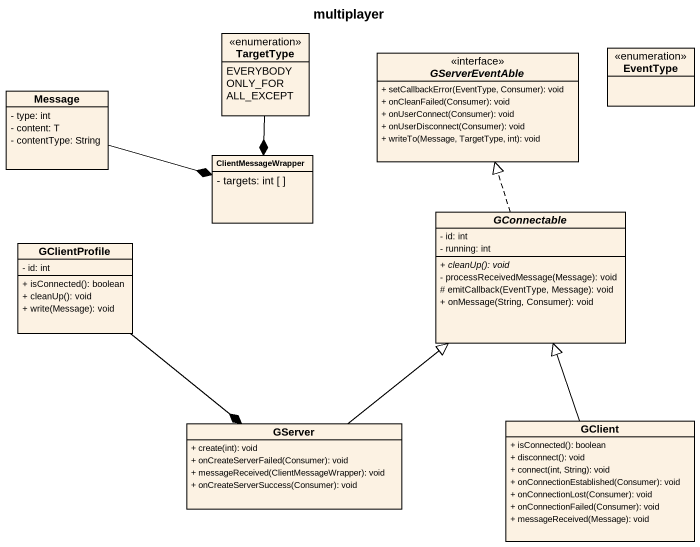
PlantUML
@startuml
title multiplayer
hide circle
hide empty members
skinparam classAttributeIconSize 0
enum TargetType {
  EVERYBODY
  ONLY_FOR
  ALL_EXCEPT
}
interface GServerEventAble {
  + setCallbackError(EventType, Consumer): void
  + onCleanFailed(Consumer): void
  + onUserConnect(Consumer): void
  + onUserDisconnect(Consumer): void
  + writeTo(Message, TargetType, int): void
}
enum EventType
class Message {
  - type: int
  - content: T
  - contentType: String
}
class ClientMessageWrapper {
  - targets: int [ ]
}
abstract class GConnectable {
  - id: int
  - running: int
  {abstract} + cleanUp(): void
  - processReceivedMessage(Message): void
  # emitCallback(EventType, Message): void
  + onMessage(String, Consumer): void
}
class GClientProfile {
  - id: int
  + isConnected(): boolean
  + cleanUp(): void
  + write(Message): void
}
class GServer {
  + create(int): void
  + onCreateServerFailed(Consumer): void
  + messageReceived(ClientMessageWrapper): void
  + onCreateServerSuccess(Consumer): void
}
class GClient {
  + isConnected(): boolean
  + disconnect(): void
  + connect(int, String): void
  + onConnectionEstablished(Consumer): void
  + onConnectionLost(Consumer): void
  + onConnectionFailed(Consumer): void
  + messageReceived(Message): void
}
TargetType --* ClientMessageWrapper
Message -right-* ClientMessageWrapper
GConnectable .up.|> GServerEventAble
GClientProfile --* GServer
GServer -up-|> GConnectable
GClient -up-|> GConnectable
@enduml
